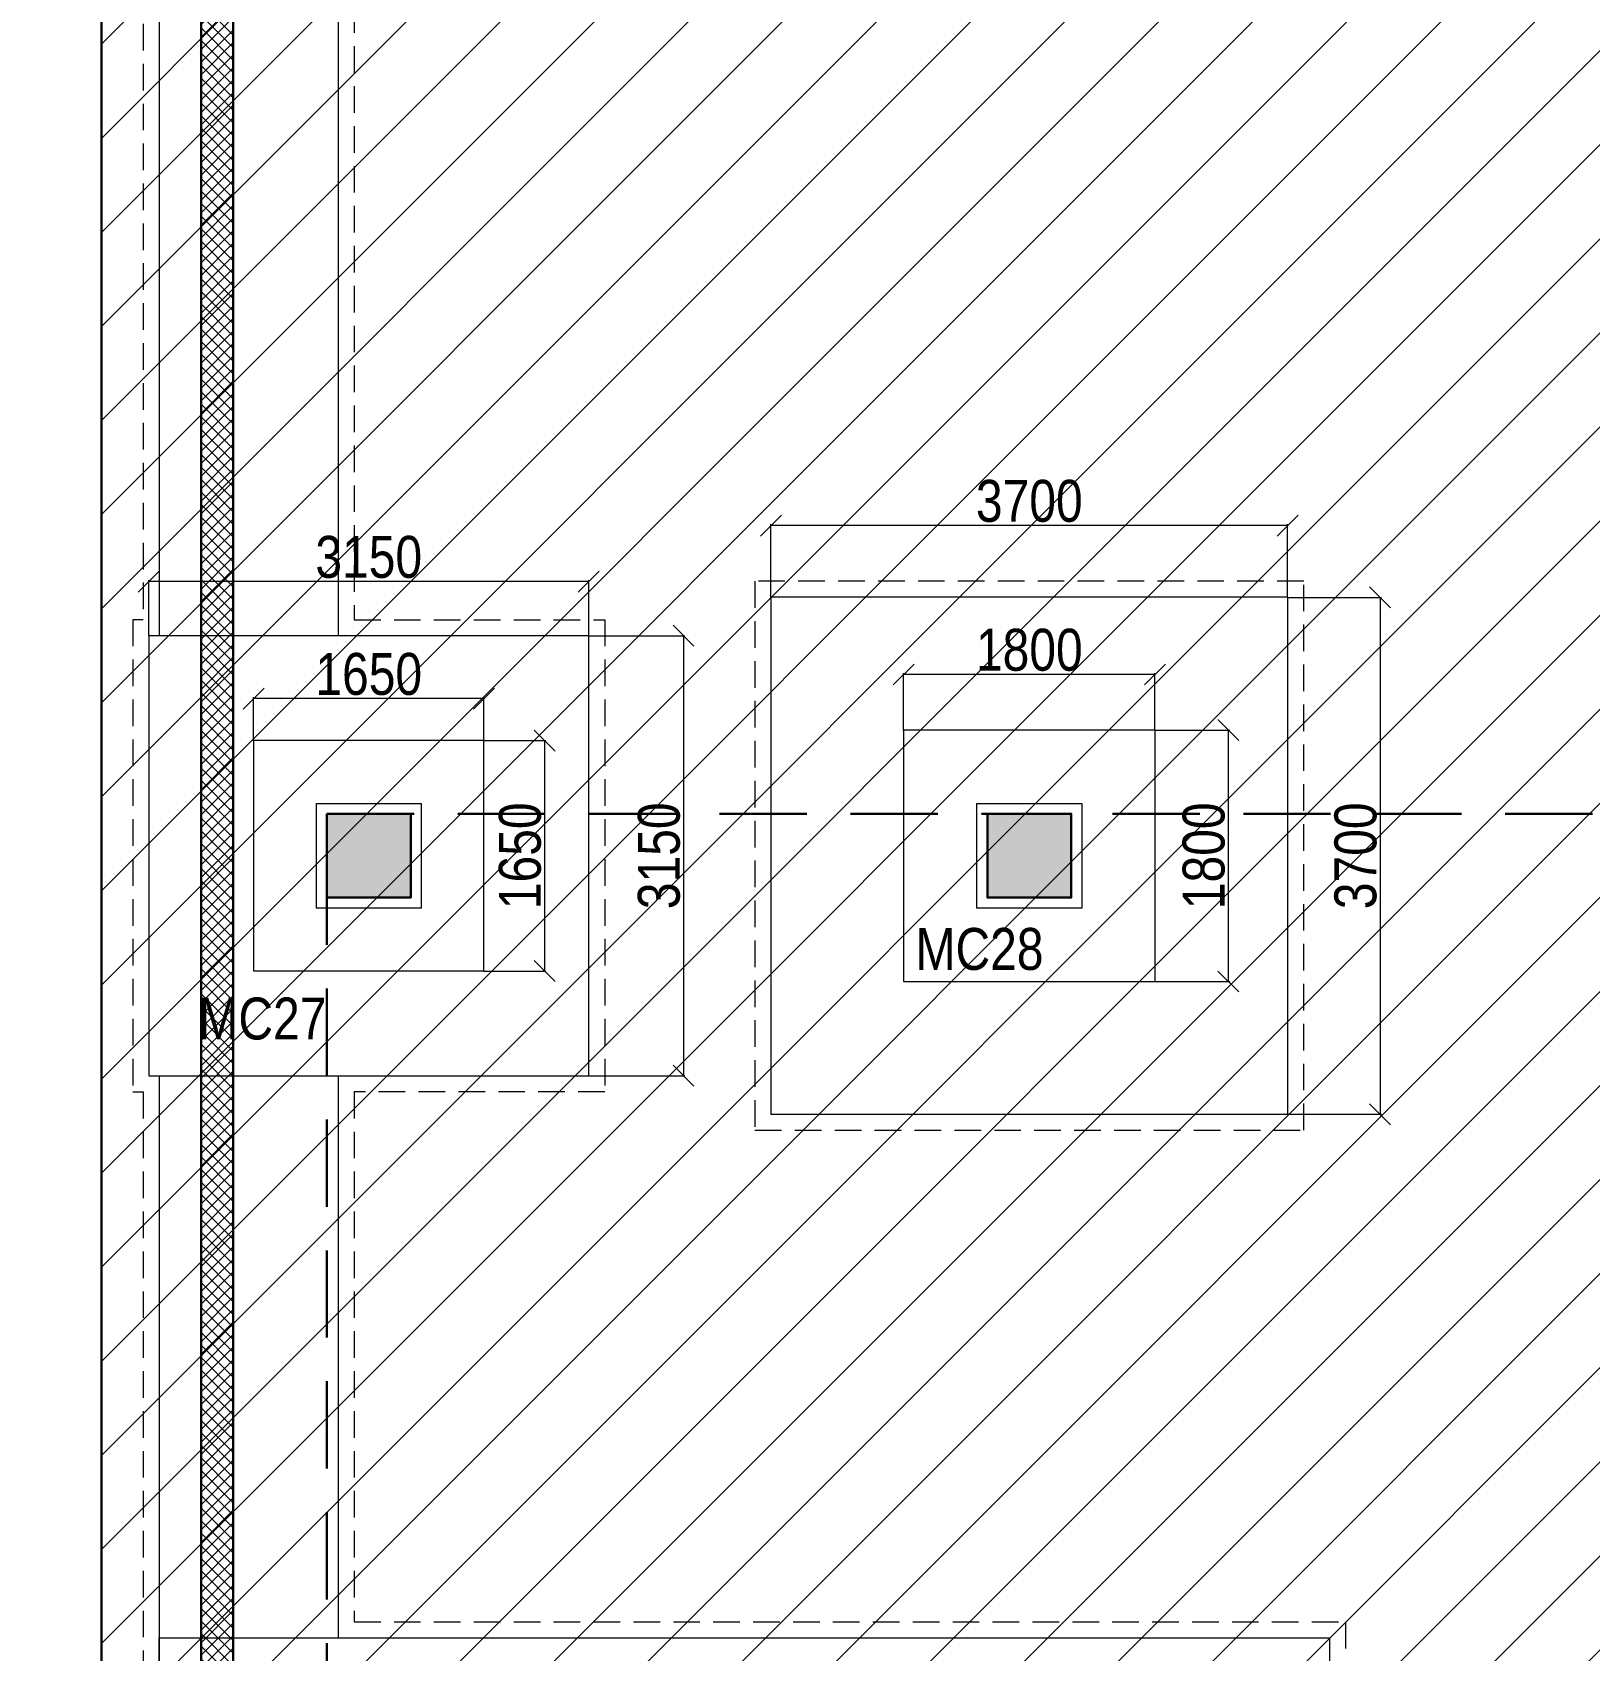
# Model space of a CAD drawing. Header units: millimetres. Extents: x 1112055 to 3390982, y -148532 to 766891.
# Drawn here: x 2752548 to 2763699, y 276177 to 287762 of the extents above; entities that cross this region are included whole.
import ezdxf

# ---------------------------------------------------------------- set-up
doc = ezdxf.new("R2010")
doc.units = ezdxf.units.MM
doc.header["$PDMODE"] = 35
doc.header["$PDSIZE"] = -25
doc.linetypes.add('DASHED2', pattern=[0.375, 0.25, -0.125])
doc.linetypes.add('Hidden', pattern=[9.525, 6.35, -3.175])
for name, color, linetype, lineweight in [('B COL. NO.', 3, 'Continuous', 20), ('B FINAL COLUMN', 1, 'Continuous', 30), ('B FOOTING', 49, 'Continuous', 20), ('B FOOTING DIM', 234, 'Continuous', 9), ('B HATCH', 250, 'Continuous', 0), ('B P.C.C', 251, 'Continuous', 0), ('EXCAVATION LINE', 236, 'Continuous', 30)]:
    doc.layers.add(name, color=color, linetype=linetype, lineweight=lineweight)
doc.layers.add('B Pedestal', color=7, linetype='Continuous', lineweight=9, true_color=0x5c8948)
doc.layers.add('B-COL HT', color=7, linetype='Continuous', lineweight=0, true_color=0x4e4f45)
doc.styles.add('Cali', font='calibri.ttf')
doc.styles.add('SWINC', font='swissc.ttf')
doc.dimstyles.new('1.100', dxfattribs={"dimtxt": 200, "dimasz": 100, "dimexe": 100, "dimexo": 100, "dimgap": 100, "dimtad": 1, "dimdec": 0, "dimzin": 0, "dimdsep": 46, "dimtxsty": 'Cali', "dimblk": 'OBLIQUE', "dimcen": 0, "dimdle": 100, "dimclrd": 256, "dimclre": 256, "dimclrt": 3, "dimadec": 0, "dimazin": 0, "dimtfac": 1, "dimtdec": 0, "dimtofl": 0, "dimtmove": 1, "dimatfit": 0, "dimfxl": 100, "dimfxlon": 1, "dimtolj": 1, "dimtzin": 0, "dimlwd": -1, "dimlwe": -1, "dimarcsym": 0})
doc.dimstyles.new('BHOOMI', dxfattribs={"dimtxt": 230, "dimasz": 150, "dimexe": 10, "dimexo": 0, "dimgap": 25, "dimtad": 1, "dimdec": 0, "dimzin": 0, "dimdsep": 46, "dimtxsty": 'SWINC', "dimblk": 'OBLIQUE', "dimcen": 0.09, "dimclrd": 250, "dimclre": 250, "dimclrt": 256, "dimaunit": 1, "dimadec": 3, "dimazin": 0, "dimtfac": 1, "dimtdec": 0, "dimtofl": 0, "dimtmove": 1, "dimatfit": 3, "dimfxl": 100, "dimtolj": 1, "dimtzin": 0, "dimlwd": 9, "dimlwe": 5, "dimarcsym": 0})

# ---------------------------------------------------------------- blocks, each defined once
blk = doc.blocks.new('_Oblique')
at = {"color": 0, "linetype": 'ByBlock', "lineweight": -2}
blk.add_line((-0.5, -0.5), (0.5, 0.5), dxfattribs=at)
blk = doc.blocks.new('*D4334')
at = {"layer": 'B FOOTING DIM', "color": 250, "lineweight": 5, "ltscale": 0.5, "transparency": 16777216}
for p, q in [((2753382, 283442), (2753382, 283840)), ((2756532, 283442), (2756532, 283840)), ((2756532, 283830), (2753382, 283830))]:
    blk.add_line(p, q, dxfattribs=at)
at = {"layer": 'Defpoints', "color": 0, "transparency": 16777216}
for p in [(2753382, 283830), (2753382, 283442), (2756532, 283442)]:
    blk.add_point(p, dxfattribs=at)
at = {"layer": 'B FOOTING DIM', "color": 250, "lineweight": 5, "transparency": 16777216, "xscale": 150, "yscale": 150, "zscale": 150, "rotation": 180}
blk.add_blockref('_Oblique', (2753382, 283830), dxfattribs=at)
at = {"layer": 'B FOOTING DIM', "color": 250, "lineweight": 5, "transparency": 16777216, "xscale": 150, "yscale": 150, "zscale": 150}
blk.add_blockref('_Oblique', (2756532, 283830), dxfattribs=at)
at = {"layer": 'B FOOTING DIM', "transparency": 16777216, "insert": (2754957, 284005), "char_height": 300, "attachment_point": 5, "style": 'SWINC'}
blk.add_mtext('\\A1;3150', dxfattribs=at)
blk = doc.blocks.new('*D4335')
at = {"layer": 'B FOOTING DIM', "color": 250, "lineweight": 5, "ltscale": 0.5, "transparency": 16777216}
for p, q in [((2756532, 283442), (2757221, 283442)), ((2757211, 283442), (2757211, 280292)), ((2756532, 280292), (2757221, 280292))]:
    blk.add_line(p, q, dxfattribs=at)
at = {"layer": 'Defpoints', "color": 0, "transparency": 16777216}
for p in [(2756532, 283442), (2756532, 280292), (2757211, 280292)]:
    blk.add_point(p, dxfattribs=at)
at = {"layer": 'B FOOTING DIM', "color": 250, "lineweight": 5, "transparency": 16777216, "xscale": 150, "yscale": 150, "zscale": 150}
for p, rotation in [((2757211, 283442), 90), ((2757211, 280292), 270)]:
    blk.add_blockref('_Oblique', p, dxfattribs=dict(at, rotation=rotation))
at = {"layer": 'B FOOTING DIM', "transparency": 16777216, "insert": (2757036, 281867), "char_height": 300, "attachment_point": 5, "rotation": 90, "style": 'SWINC'}
blk.add_mtext('\\A1;3150', dxfattribs=at)
blk = doc.blocks.new('*D4336')
at = {"layer": 'B FOOTING DIM', "color": 250, "lineweight": 5, "ltscale": 0.5, "transparency": 16777216}
for p, q in [((2754132, 282692), (2754132, 283002)), ((2755782, 282992), (2754132, 282992)), ((2755782, 282692), (2755782, 283002))]:
    blk.add_line(p, q, dxfattribs=at)
at = {"layer": 'Defpoints', "color": 0, "transparency": 16777216}
for p in [(2754132, 282992), (2754132, 282692), (2755782, 282692)]:
    blk.add_point(p, dxfattribs=at)
at = {"layer": 'B FOOTING DIM', "color": 250, "lineweight": 5, "transparency": 16777216, "xscale": 150, "yscale": 150, "zscale": 150, "rotation": 180}
blk.add_blockref('_Oblique', (2754132, 282992), dxfattribs=at)
at = {"layer": 'B FOOTING DIM', "color": 250, "lineweight": 5, "transparency": 16777216, "xscale": 150, "yscale": 150, "zscale": 150}
blk.add_blockref('_Oblique', (2755782, 282992), dxfattribs=at)
at = {"layer": 'B FOOTING DIM', "transparency": 16777216, "insert": (2754957, 283167), "char_height": 300, "attachment_point": 5, "style": 'SWINC'}
blk.add_mtext('\\A1;1650', dxfattribs=at)
blk = doc.blocks.new('*D4337')
at = {"layer": 'B FOOTING DIM', "color": 250, "lineweight": 5, "ltscale": 0.5, "transparency": 16777216}
for p, q in [((2755782, 282692), (2756226, 282692)), ((2756216, 282692), (2756216, 281042)), ((2755782, 281042), (2756226, 281042))]:
    blk.add_line(p, q, dxfattribs=at)
at = {"layer": 'Defpoints', "color": 0, "transparency": 16777216}
for p in [(2755782, 282692), (2755782, 281042), (2756216, 281042)]:
    blk.add_point(p, dxfattribs=at)
at = {"layer": 'B FOOTING DIM', "color": 250, "lineweight": 5, "transparency": 16777216, "xscale": 150, "yscale": 150, "zscale": 150}
for p, rotation in [((2756216, 282692), 90), ((2756216, 281042), 270)]:
    blk.add_blockref('_Oblique', p, dxfattribs=dict(at, rotation=rotation))
at = {"layer": 'B FOOTING DIM', "transparency": 16777216, "insert": (2756041, 281867), "char_height": 300, "attachment_point": 5, "rotation": 90, "style": 'SWINC'}
blk.add_mtext('\\A1;1650', dxfattribs=at)
blk = doc.blocks.new('*D4342')
at = {"layer": 'B FOOTING DIM', "color": 250, "lineweight": 5, "ltscale": 0.5, "transparency": 16777216}
for p, q in [((2760587, 282767), (2761122, 282767)), ((2761112, 282767), (2761112, 280967)), ((2760587, 280967), (2761122, 280967))]:
    blk.add_line(p, q, dxfattribs=at)
at = {"layer": 'Defpoints', "color": 0, "transparency": 16777216}
for p in [(2760587, 282767), (2760587, 280967), (2761112, 280967)]:
    blk.add_point(p, dxfattribs=at)
at = {"layer": 'B FOOTING DIM', "color": 250, "lineweight": 5, "transparency": 16777216, "xscale": 150, "yscale": 150, "zscale": 150}
for p, rotation in [((2761112, 282767), 90), ((2761112, 280967), 270)]:
    blk.add_blockref('_Oblique', p, dxfattribs=dict(at, rotation=rotation))
at = {"layer": 'B FOOTING DIM', "transparency": 16777216, "insert": (2760937, 281867), "char_height": 300, "attachment_point": 5, "rotation": 90, "style": 'SWINC'}
blk.add_mtext('\\A1;1800', dxfattribs=at)
blk = doc.blocks.new('*D4343')
at = {"layer": 'B FOOTING DIM', "color": 250, "lineweight": 5, "ltscale": 0.5, "transparency": 16777216}
for p, q in [((2758787, 282767), (2758787, 283175)), ((2760587, 283165), (2758787, 283165)), ((2760587, 282767), (2760587, 283175))]:
    blk.add_line(p, q, dxfattribs=at)
at = {"layer": 'Defpoints', "color": 0, "transparency": 16777216}
for p in [(2758787, 283165), (2758787, 282767), (2760587, 282767)]:
    blk.add_point(p, dxfattribs=at)
at = {"layer": 'B FOOTING DIM', "color": 250, "lineweight": 5, "transparency": 16777216, "xscale": 150, "yscale": 150, "zscale": 150, "rotation": 180}
blk.add_blockref('_Oblique', (2758787, 283165), dxfattribs=at)
at = {"layer": 'B FOOTING DIM', "color": 250, "lineweight": 5, "transparency": 16777216, "xscale": 150, "yscale": 150, "zscale": 150}
blk.add_blockref('_Oblique', (2760587, 283165), dxfattribs=at)
at = {"layer": 'B FOOTING DIM', "transparency": 16777216, "insert": (2759687, 283340), "char_height": 300, "attachment_point": 5, "style": 'SWINC'}
blk.add_mtext('\\A1;1800', dxfattribs=at)
blk = doc.blocks.new('*D4344')
at = {"layer": 'B FOOTING DIM', "color": 250, "lineweight": 5, "ltscale": 0.5, "transparency": 16777216}
for p, q in [((2761537, 283717), (2762209, 283717)), ((2762199, 283717), (2762199, 280017)), ((2761537, 280017), (2762209, 280017))]:
    blk.add_line(p, q, dxfattribs=at)
at = {"layer": 'Defpoints', "color": 0, "transparency": 16777216}
for p in [(2761537, 283717), (2761537, 280017), (2762199, 280017)]:
    blk.add_point(p, dxfattribs=at)
at = {"layer": 'B FOOTING DIM', "color": 250, "lineweight": 5, "transparency": 16777216, "xscale": 150, "yscale": 150, "zscale": 150}
for p, rotation in [((2762199, 283717), 90), ((2762199, 280017), 270)]:
    blk.add_blockref('_Oblique', p, dxfattribs=dict(at, rotation=rotation))
at = {"layer": 'B FOOTING DIM', "transparency": 16777216, "insert": (2762024, 281867), "char_height": 300, "attachment_point": 5, "rotation": 90, "style": 'SWINC'}
blk.add_mtext('\\A1;3700', dxfattribs=at)
blk = doc.blocks.new('*D4345')
at = {"layer": 'B FOOTING DIM', "color": 250, "lineweight": 5, "ltscale": 0.5, "transparency": 16777216}
for p, q in [((2757837, 283717), (2757837, 284241)), ((2761537, 284231), (2757837, 284231)), ((2761537, 283717), (2761537, 284241))]:
    blk.add_line(p, q, dxfattribs=at)
at = {"layer": 'Defpoints', "color": 0, "transparency": 16777216}
for p in [(2757837, 284231), (2757837, 283717), (2761537, 283717)]:
    blk.add_point(p, dxfattribs=at)
at = {"layer": 'B FOOTING DIM', "color": 250, "lineweight": 5, "transparency": 16777216, "xscale": 150, "yscale": 150, "zscale": 150, "rotation": 180}
blk.add_blockref('_Oblique', (2757837, 284231), dxfattribs=at)
at = {"layer": 'B FOOTING DIM', "color": 250, "lineweight": 5, "transparency": 16777216, "xscale": 150, "yscale": 150, "zscale": 150}
blk.add_blockref('_Oblique', (2761537, 284231), dxfattribs=at)
at = {"layer": 'B FOOTING DIM', "transparency": 16777216, "insert": (2759687, 284406), "char_height": 300, "attachment_point": 5, "style": 'SWINC'}
blk.add_mtext('\\A1;3700', dxfattribs=at)
blk = doc.blocks.new('*D6834')
at = {"transparency": 16777216}
for p, q in [((2750603, 321517), (2750603, 260017)), ((2750603, 321417), (2750503, 321417)), ((2750603, 260117), (2750503, 260117))]:
    blk.add_line(p, q, dxfattribs=at)
at = {"layer": 'Defpoints', "color": 0, "lineweight": 40, "transparency": 16777216}
for p in [(2753757, 321417), (2750603, 260117), (2753757, 260117)]:
    blk.add_point(p, dxfattribs=at)
at = {"transparency": 16777216, "xscale": 100, "yscale": 100, "zscale": 100}
for p, rotation in [((2750603, 321417), 90), ((2750603, 260117), 270)]:
    blk.add_blockref('_Oblique', p, dxfattribs=dict(at, rotation=rotation))
at = {"color": 3, "lineweight": 40, "transparency": 16777216, "insert": (2750401, 290767), "char_height": 200, "attachment_point": 5, "rotation": 90, "style": 'Cali'}
blk.add_mtext('\\A1;61300', dxfattribs=at)
blk = doc.blocks.new('*D6835')
at = {"transparency": 16777216}
for p, q in [((2751501, 321517), (2751501, 258592)), ((2751501, 321417), (2751401, 321417)), ((2751501, 258692), (2751401, 258692))]:
    blk.add_line(p, q, dxfattribs=at)
at = {"layer": 'Defpoints', "color": 0, "lineweight": 40, "transparency": 16777216}
for p in [(2753457, 321417), (2751501, 258692), (2753457, 258692)]:
    blk.add_point(p, dxfattribs=at)
at = {"transparency": 16777216, "xscale": 100, "yscale": 100, "zscale": 100}
for p, rotation in [((2751501, 321417), 90), ((2751501, 258692), 270)]:
    blk.add_blockref('_Oblique', p, dxfattribs=dict(at, rotation=rotation))
at = {"color": 3, "lineweight": 40, "transparency": 16777216, "insert": (2751299, 290055), "char_height": 200, "attachment_point": 5, "rotation": 90, "style": 'Cali'}
blk.add_mtext('\\A1;62725', dxfattribs=at)

msp = doc.modelspace()

# ---------------------------------------------------------------- hatches: boundary and pattern name
at = {"layer": 'B HATCH', "lineweight": 0}
h = msp.add_hatch(dxfattribs=at)
h.set_pattern_fill('ANSI37', color=250, scale=20, style=0)
h.set_pattern_definition([(45, (1040446.71, -149308.41), (-44.9012806, 44.9012806), []), (135, (1040446.71, -149308.41), (-44.9012806, -44.9012806), [])])
h.paths.add_polyline_path([(2817077.2, 369281.5), (2817077.2, 372824.4), (2809902.2, 372698.5), (2809902.2, 369281.7)], flags=16)
h.paths.add_polyline_path([(2791213.2, 369828.2), (2796162.2, 369828.2), (2796162.2, 372457.1), (2791213.2, 372370.2)], flags=16)
h.paths.add_polyline_path([(2798052.2, 372490.5), (2798502.2, 372498.4), (2798502.2, 369281.2), (2798052.2, 369281.2)], flags=16)
h.paths.add_polyline_path([(2753987.2, 369013), (2753987.2, 260347.4), (2804447.2, 260347.4), (2804447.2, 300147.4), (2817077.2, 300147.4), (2817077.2, 369051.5), (2798038.8, 369052), (2798038.8, 366392.4), (2797822.2, 366392.4), (2797822.2, 372486.5), (2796392.2, 372461.4), (2796392.2, 366392.4), (2796162.2, 366392.4), (2796162.2, 369598.2), (2786711.2, 369598.2), (2786711.2, 369013)], flags=16)
h.paths.add_polyline_path([(2809676.9, 372694.5), (2809676.9, 369281.7), (2802247.2, 369281.9), (2802247.2, 372564.1)], flags=16)
h.paths.add_polyline_path([(2798732.2, 369282), (2798732.2, 372502.4), (2802017.2, 372560.1), (2802017.2, 369281.9)], flags=16)
h.paths.add_polyline_path([(2786481.2, 369243), (2753757.2, 369243), (2753757.2, 260117.4), (2804677.2, 260117.4), (2804677.2, 299917.4), (2817307.2, 299917.4), (2817307.2, 373058.5), (2790983.2, 372596.5), (2790983.2, 369828.2), (2786481.2, 369828.2)])
at = {"layer": 'B-COL HT'}
h = msp.add_hatch(color=250, dxfattribs=at)
h.dxf.hatch_style = 1
h.paths.add_polyline_path([(2754657.3, 282167.4), (2755257.3, 282167.4), (2755257.3, 281567.4), (2754657.3, 281567.4)])
h = msp.add_hatch(color=250, dxfattribs=at)
h.dxf.hatch_style = 1
h.paths.add_polyline_path([(2759387.3, 282167.4), (2759987.3, 282167.4), (2759987.3, 281567.4), (2759387.3, 281567.4)])
at = {"layer": 'EXCAVATION LINE', "lineweight": 0}
h = msp.add_hatch(dxfattribs=at)
h.set_pattern_fill('ANSI31', color=250, scale=150)
h.set_pattern_definition([(45, (838855.95, -148808.4), (-336.7596, 336.7596), [])])
h.paths.add_polyline_path([(2753042.2, 321417.4), (2753042.2, 256852.4), (2759522.2, 256852.4), (2793592.2, 256852.4), (2793592.2, 269203.9), (2792242.2, 271633.9), (2792242.2, 303783.9), (2793592.2, 303783.9), (2793592.2, 306213.9), (2792242.2, 306213.9), (2792242.2, 321417.4)])

# ---------------------------------------------------------------- linework, layer by layer
at = {"color": 16, "linetype": 'DASHED2', "lineweight": 30, "ltscale": 2500}
msp.add_lwpolyline([(2754657.3, 282167.4), (2780257.2, 282167.4), (2780257.2, 252167.4), (2754657.3, 252167.4), (2754657.2, 282167.4)], dxfattribs=at)
at = {"layer": 'B FINAL COLUMN', "color": 16, "lineweight": 30}
msp.add_lwpolyline([(2786481.2, 369243), (2753757.2, 369243), (2753757.2, 260117.4), (2804677.2, 260117.4), (2804677.2, 299917.4), (2817307.2, 299917.4), (2817307.2, 373058.5), (2790983.2, 372596.5), (2790983.2, 369828.2), (2786481.2, 369828.2), (2786481.2, 369243)], dxfattribs=at)
msp.add_lwpolyline([(2753987.2, 260347.4), (2804447.2, 260347.4), (2804447.2, 300147.4), (2817077.2, 300147.4), (2817077.2, 369051.5), (2798038.8, 369052), (2798038.8, 366392.4), (2797822.2, 366392.4), (2797822.2, 372486.5), (2796392.2, 372461.4), (2796392.2, 366392.4), (2796162.2, 366392.4), (2796162.2, 369598.2), (2786711.2, 369598.2), (2786711.2, 369013), (2753987.2, 369013)], close=True, dxfattribs=at)
at = {"layer": 'B FINAL COLUMN', "color": 1, "lineweight": 30}
for points in [[(2754657.3, 282167.4), (2755257.3, 282167.4), (2755257.3, 281567.4), (2754657.3, 281567.4)], [(2759387.3, 282167.4), (2759987.3, 282167.4), (2759987.3, 281567.4), (2759387.3, 281567.4)]]:
    msp.add_lwpolyline(points, close=True, dxfattribs=at)
at = {"layer": 'B FOOTING'}
msp.add_line((2754737.2, 280292.4), (2754737.2, 276267.4), dxfattribs=at)
for points in [[(2753457.2, 323942.4), (2753457.2, 283442.4)], [(2754737.2, 295485.7), (2754737.2, 283442.4)], [(2753457.2, 280292.4), (2753457.2, 261132.4)], [(2759312.3, 271092.4), (2759312.3, 265242.4), (2753457.3, 265242.4), (2753457.3, 276267.4), (2761837.3, 276267.4), (2761837.3, 271092.4), (2759312.3, 271092.4)]]:
    msp.add_lwpolyline(points, dxfattribs=at)
for points in [[(2757837.3, 280017.4), (2761537.3, 280017.4), (2761537.3, 283717.4), (2757837.3, 283717.4)], [(2753382.3, 280292.4), (2756532.3, 280292.4), (2756532.3, 283442.4), (2753382.3, 283442.4)], [(2754132.3, 281042.4), (2755782.3, 281042.4), (2755782.3, 282692.4), (2754132.3, 282692.4)], [(2758787.3, 280967.4), (2760587.3, 280967.4), (2760587.3, 282767.4), (2758787.3, 282767.4)]]:
    msp.add_lwpolyline(points, close=True, dxfattribs=at)
at = {"layer": 'B P.C.C', "color": 250, "linetype": 'Hidden', "lineweight": 0, "ltscale": 30}
for points in [[(2753342.2, 323827.4), (2753342.2, 283557.4)], [(2754852.2, 295377.4), (2754852.2, 283557.4)], [(2753342.2, 283557.4), (2753267.3, 283557.4), (2753267.3, 280177.4), (2753342.2, 280177.4), (2753342.2, 261132.4)], [(2754852.2, 283557.4), (2756647.3, 283557.4), (2756647.3, 280177.4), (2754852.2, 280177.4), (2754852.2, 276382.4), (2761952.3, 276382.4), (2761952.3, 270977.4), (2759427.3, 270977.4), (2759427.3, 265127.4), (2754852.2, 265127.4), (2754852.2, 262157.4)]]:
    msp.add_lwpolyline(points, dxfattribs=at)
msp.add_lwpolyline([(2757722.3, 279902.4), (2761652.3, 279902.4), (2761652.3, 283832.4), (2757722.3, 283832.4)], close=True, dxfattribs=at)
at = {"layer": 'B Pedestal', "color": 87, "lineweight": 9}
for points in [[(2754582.3, 282242.4), (2755332.3, 282242.4), (2755332.3, 281492.4), (2754582.3, 281492.4)], [(2759312.3, 282242.4), (2760062.3, 282242.4), (2760062.3, 281492.4), (2759312.3, 281492.4)]]:
    msp.add_lwpolyline(points, close=True, dxfattribs=at)
at = {"layer": 'EXCAVATION LINE', "color": 96}
msp.add_lwpolyline([(2791596.1, 321417.4), (2753042.2, 321417.4), (2753042.2, 256852.4), (2793592.2, 256852.4), (2793592.2, 268516.4), (2793592.2, 268516.4)], dxfattribs=at)

# ---------------------------------------------------------------- texts
at = {"layer": 'B COL. NO.', "style": 'SWINC'}
for s, p in [('MC28', (2758872.3, 281050)), ('MC27', (2753737.6, 280552))]:
    msp.add_text(s, height=300, dxfattribs=at).set_placement(p)

# ---------------------------------------------------------------- dimensions: what is measured, and where the dimension line sits
at = {"color": 4, "lineweight": 40}
for base, p1, p2, picture, middle in [((2750603.2, 260117.4), (2753757.2, 321417.4), (2753757.2, 260117.4), '*D6834', (2750400.8, 290767.4)), ((2751501.3, 258692.4), (2753457.2, 321417.4), (2753457.2, 258692.4), '*D6835', (2751298.8, 290054.9))]:
    dim = msp.add_linear_dim(base=base, p1=p1, p2=p2, angle=90, dimstyle='1.100', override={"dimfxl": 0.18, "dimarcsym": 2}, dxfattribs=at)
    dim.commit()
    dim.dimension.update_dxf_attribs({"geometry": picture, "text_midpoint": middle})
at = {"layer": 'B FOOTING DIM', "color": 250, "ltscale": 0.5}
for base, p1, p2, picture, middle in [((2757837.3, 284230.5), (2761537.3, 283717.4), (2757837.3, 283717.4), '*D4345', (2759687.3, 284405.5)), ((2753382.3, 283829.8), (2756532.3, 283442.4), (2753382.3, 283442.4), '*D4334', (2754957.3, 284004.8)), ((2758787.3, 283165.1), (2760587.3, 282767.4), (2758787.3, 282767.4), '*D4343', (2759687.3, 283340.1)), ((2754132.3, 282991.5), (2755782.3, 282692.4), (2754132.3, 282692.4), '*D4336', (2754957.3, 283166.5))]:
    dim = msp.add_linear_dim(base=base, p1=p1, p2=p2, dimstyle='BHOOMI', override={"dimtxt": 300, "dimlwd": 5}, dxfattribs=at)
    dim.commit()
    dim.dimension.update_dxf_attribs({"geometry": picture, "text_midpoint": middle})
for base, p1, p2, picture, middle in [((2762199.4, 280017.4), (2761537.3, 283717.4), (2761537.3, 280017.4), '*D4344', (2762024.4, 281867.4)), ((2757211.2, 280292.4), (2756532.3, 283442.4), (2756532.3, 280292.4), '*D4335', (2757036.2, 281867.4)), ((2761111.6, 280967.4), (2760587.3, 282767.4), (2760587.3, 280967.4), '*D4342', (2760936.6, 281867.4)), ((2756216.1, 281042.4), (2755782.3, 282692.4), (2755782.3, 281042.4), '*D4337', (2756041.1, 281867.4))]:
    dim = msp.add_linear_dim(base=base, p1=p1, p2=p2, angle=90, dimstyle='BHOOMI', override={"dimtxt": 300, "dimlwd": 5}, dxfattribs=at)
    dim.commit()
    dim.dimension.update_dxf_attribs({"geometry": picture, "text_midpoint": middle})

doc.saveas('drawing.dxf')
